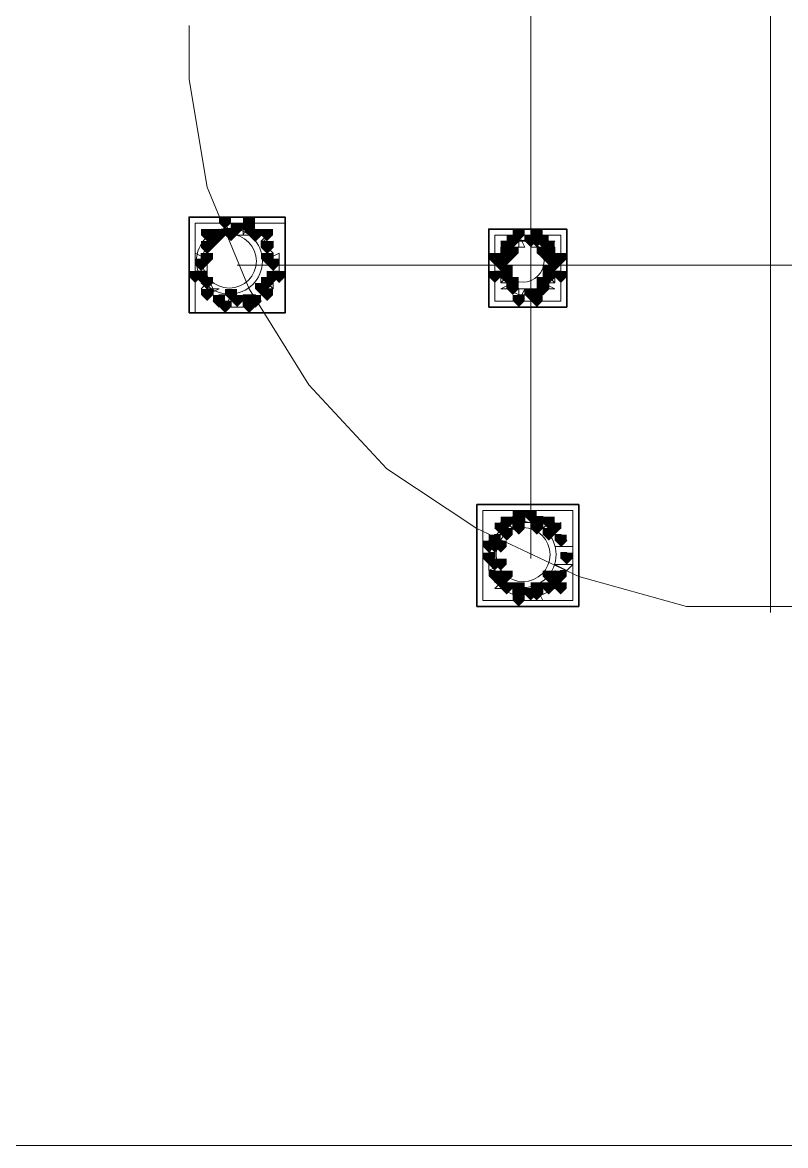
# Model space of a CAD drawing. Header units: millimetres. Extents: x 2315 to 4619, y 1334 to 1897.
# Drawn here: x 3436.38 to 3444.16, y 1530.21 to 1541.67 of the extents above; entities that cross this region are included whole.
import ezdxf

# ---------------------------------------------------------------- set-up
doc = ezdxf.new("R2010")
doc.units = ezdxf.units.MM
for name, color, linetype, true_color in [('PDF_10', 7, 'Continuous', 0x00b85c), ('PDF_AXIS', 7, 'Continuous', 0x00b85c), ('PDF_柱构件', 7, 'Continuous', 0x00b85c), ('PDF_转运站初步方案', 7, 'Continuous', 0x00b85c)]:
    doc.layers.add(name, color=color, linetype=linetype, true_color=true_color)
doc.layers.add('PDF_中心线层', color=1, linetype='Continuous')
doc.layers.add('PDF_粗实线层', color=7, linetype='Continuous')

msp = doc.modelspace()

# ---------------------------------------------------------------- hatches: boundary and pattern name
at = {"layer": 'PDF_10', "transparency": 33554559}
for points in [[(3438.571, 1539.62), (3438.51, 1539.62), (3438.51, 1539.558), (3438.571, 1539.497), (3438.633, 1539.558), (3438.633, 1539.62)], [(3438.571, 1539.62), (3438.51, 1539.62), (3438.51, 1539.558), (3438.571, 1539.497), (3438.633, 1539.558), (3438.633, 1539.62)], [(3438.388, 1539.558), (3438.327, 1539.558), (3438.327, 1539.497), (3438.388, 1539.436), (3438.449, 1539.497), (3438.449, 1539.558)], [(3438.388, 1539.558), (3438.327, 1539.558), (3438.327, 1539.497), (3438.388, 1539.436), (3438.449, 1539.497), (3438.449, 1539.558)], [(3438.388, 1539.558), (3438.327, 1539.558), (3438.327, 1539.497), (3438.388, 1539.436), (3438.449, 1539.497), (3438.449, 1539.558)], [(3438.755, 1539.558), (3438.694, 1539.558), (3438.694, 1539.497), (3438.755, 1539.436), (3438.816, 1539.497), (3438.816, 1539.558)], [(3438.755, 1539.558), (3438.694, 1539.558), (3438.694, 1539.497), (3438.755, 1539.436), (3438.816, 1539.497), (3438.816, 1539.558)], [(3438.755, 1539.558), (3438.694, 1539.558), (3438.694, 1539.497), (3438.755, 1539.436), (3438.816, 1539.497), (3438.816, 1539.558)], [(3441.381, 1539.497), (3441.32, 1539.497), (3441.32, 1539.436), (3441.381, 1539.375), (3441.442, 1539.436), (3441.442, 1539.497)], [(3441.381, 1539.497), (3441.32, 1539.497), (3441.32, 1539.436), (3441.381, 1539.375), (3441.442, 1539.436), (3441.442, 1539.497)], [(3441.564, 1539.497), (3441.503, 1539.497), (3441.503, 1539.436), (3441.564, 1539.375), (3441.625, 1539.436), (3441.625, 1539.497)], [(3441.564, 1539.497), (3441.503, 1539.497), (3441.503, 1539.436), (3441.564, 1539.375), (3441.625, 1539.436), (3441.625, 1539.497)], [(3441.687, 1539.497), (3441.625, 1539.497), (3441.625, 1539.436), (3441.687, 1539.375), (3441.748, 1539.436), (3441.748, 1539.497)], [(3441.687, 1539.497), (3441.625, 1539.497), (3441.625, 1539.436), (3441.687, 1539.375), (3441.748, 1539.436), (3441.748, 1539.497)], [(3438.266, 1539.436), (3438.205, 1539.436), (3438.205, 1539.375), (3438.266, 1539.314), (3438.327, 1539.375), (3438.327, 1539.436)], [(3438.266, 1539.436), (3438.205, 1539.436), (3438.205, 1539.375), (3438.266, 1539.314), (3438.327, 1539.375), (3438.327, 1539.436)], [(3438.877, 1539.436), (3438.816, 1539.436), (3438.816, 1539.375), (3438.877, 1539.314), (3438.938, 1539.375), (3438.938, 1539.436)], [(3438.877, 1539.436), (3438.816, 1539.436), (3438.816, 1539.375), (3438.877, 1539.314), (3438.938, 1539.375), (3438.938, 1539.436)], [(3441.32, 1539.375), (3441.259, 1539.375), (3441.259, 1539.314), (3441.32, 1539.253), (3441.381, 1539.314), (3441.381, 1539.375)], [(3441.32, 1539.375), (3441.259, 1539.375), (3441.259, 1539.314), (3441.32, 1539.253), (3441.381, 1539.314), (3441.381, 1539.375)], [(3441.748, 1539.375), (3441.687, 1539.375), (3441.687, 1539.314), (3441.748, 1539.253), (3441.809, 1539.314), (3441.809, 1539.375)], [(3441.748, 1539.375), (3441.687, 1539.375), (3441.687, 1539.314), (3441.748, 1539.253), (3441.809, 1539.314), (3441.809, 1539.375)], [(3438.205, 1539.253), (3438.144, 1539.253), (3438.144, 1539.192), (3438.205, 1539.131), (3438.266, 1539.192), (3438.266, 1539.253)], [(3438.205, 1539.253), (3438.144, 1539.253), (3438.144, 1539.192), (3438.205, 1539.131), (3438.266, 1539.192), (3438.266, 1539.253)], [(3438.205, 1539.253), (3438.144, 1539.253), (3438.144, 1539.192), (3438.205, 1539.131), (3438.266, 1539.192), (3438.266, 1539.253)], [(3438.938, 1539.253), (3438.877, 1539.253), (3438.877, 1539.192), (3438.938, 1539.131), (3438.999, 1539.192), (3438.999, 1539.253)], [(3438.938, 1539.253), (3438.877, 1539.253), (3438.877, 1539.192), (3438.938, 1539.131), (3438.999, 1539.192), (3438.999, 1539.253)], [(3441.259, 1539.253), (3441.198, 1539.253), (3441.198, 1539.192), (3441.259, 1539.131), (3441.32, 1539.192), (3441.32, 1539.253)], [(3441.259, 1539.253), (3441.198, 1539.253), (3441.198, 1539.192), (3441.259, 1539.131), (3441.32, 1539.192), (3441.32, 1539.253)], [(3441.259, 1539.253), (3441.198, 1539.253), (3441.198, 1539.192), (3441.259, 1539.131), (3441.32, 1539.192), (3441.32, 1539.253)], [(3441.809, 1539.253), (3441.748, 1539.253), (3441.748, 1539.192), (3441.809, 1539.131), (3441.87, 1539.192), (3441.87, 1539.253)], [(3441.809, 1539.253), (3441.748, 1539.253), (3441.748, 1539.192), (3441.809, 1539.131), (3441.87, 1539.192), (3441.87, 1539.253)], [(3441.809, 1539.253), (3441.748, 1539.253), (3441.748, 1539.192), (3441.809, 1539.131), (3441.87, 1539.192), (3441.87, 1539.253)], [(3441.32, 1539.131), (3441.259, 1539.131), (3441.259, 1539.07), (3441.32, 1539.009), (3441.381, 1539.07), (3441.381, 1539.131)], [(3441.32, 1539.131), (3441.259, 1539.131), (3441.259, 1539.07), (3441.32, 1539.009), (3441.381, 1539.07), (3441.381, 1539.131)], [(3441.748, 1539.131), (3441.687, 1539.131), (3441.687, 1539.07), (3441.748, 1539.009), (3441.809, 1539.07), (3441.809, 1539.131)], [(3441.748, 1539.131), (3441.687, 1539.131), (3441.687, 1539.07), (3441.748, 1539.009), (3441.809, 1539.07), (3441.809, 1539.131)], [(3438.266, 1539.07), (3438.205, 1539.07), (3438.205, 1539.009), (3438.266, 1538.948), (3438.327, 1539.009), (3438.327, 1539.07)], [(3438.266, 1539.07), (3438.205, 1539.07), (3438.205, 1539.009), (3438.266, 1538.948), (3438.327, 1539.009), (3438.327, 1539.07)], [(3438.877, 1539.07), (3438.816, 1539.07), (3438.816, 1539.009), (3438.877, 1538.948), (3438.938, 1539.009), (3438.938, 1539.07)], [(3438.877, 1539.07), (3438.816, 1539.07), (3438.816, 1539.009), (3438.877, 1538.948), (3438.938, 1539.009), (3438.938, 1539.07)], [(3441.381, 1539.009), (3441.32, 1539.009), (3441.32, 1538.948), (3441.381, 1538.887), (3441.442, 1538.948), (3441.442, 1539.009)], [(3441.381, 1539.009), (3441.32, 1539.009), (3441.32, 1538.948), (3441.381, 1538.887), (3441.442, 1538.948), (3441.442, 1539.009)], [(3441.381, 1539.009), (3441.32, 1539.009), (3441.32, 1538.948), (3441.381, 1538.887), (3441.442, 1538.948), (3441.442, 1539.009)], [(3441.564, 1538.948), (3441.503, 1538.948), (3441.503, 1538.887), (3441.564, 1538.825), (3441.625, 1538.887), (3441.625, 1538.948)], [(3441.564, 1538.948), (3441.503, 1538.948), (3441.503, 1538.887), (3441.564, 1538.825), (3441.625, 1538.887), (3441.625, 1538.948)], [(3441.687, 1539.009), (3441.625, 1539.009), (3441.625, 1538.948), (3441.687, 1538.887), (3441.748, 1538.948), (3441.748, 1539.009)], [(3441.687, 1539.009), (3441.625, 1539.009), (3441.625, 1538.948), (3441.687, 1538.887), (3441.748, 1538.948), (3441.748, 1539.009)], [(3441.687, 1539.009), (3441.625, 1539.009), (3441.625, 1538.948), (3441.687, 1538.887), (3441.748, 1538.948), (3441.748, 1539.009)], [(3438.388, 1538.887), (3438.327, 1538.887), (3438.327, 1538.825), (3438.388, 1538.764), (3438.449, 1538.825), (3438.449, 1538.887)], [(3438.388, 1538.887), (3438.327, 1538.887), (3438.327, 1538.825), (3438.388, 1538.764), (3438.449, 1538.825), (3438.449, 1538.887)], [(3438.571, 1538.887), (3438.51, 1538.887), (3438.51, 1538.825), (3438.571, 1538.764), (3438.633, 1538.825), (3438.633, 1538.887)], [(3438.571, 1538.887), (3438.51, 1538.887), (3438.51, 1538.825), (3438.571, 1538.764), (3438.633, 1538.825), (3438.633, 1538.887)], [(3438.755, 1538.887), (3438.694, 1538.887), (3438.694, 1538.825), (3438.755, 1538.764), (3438.816, 1538.825), (3438.816, 1538.887)], [(3438.755, 1538.887), (3438.694, 1538.887), (3438.694, 1538.825), (3438.755, 1538.764), (3438.816, 1538.825), (3438.816, 1538.887)], [(3441.32, 1536.627), (3441.259, 1536.627), (3441.259, 1536.565), (3441.32, 1536.504), (3441.381, 1536.565), (3441.381, 1536.627)], [(3441.32, 1536.627), (3441.259, 1536.627), (3441.259, 1536.565), (3441.32, 1536.504), (3441.381, 1536.565), (3441.381, 1536.627)], [(3441.564, 1536.688), (3441.503, 1536.688), (3441.503, 1536.627), (3441.564, 1536.565), (3441.625, 1536.627), (3441.625, 1536.688)], [(3441.564, 1536.688), (3441.503, 1536.688), (3441.503, 1536.627), (3441.564, 1536.565), (3441.625, 1536.627), (3441.625, 1536.688)], [(3441.748, 1536.627), (3441.687, 1536.627), (3441.687, 1536.565), (3441.748, 1536.504), (3441.809, 1536.565), (3441.809, 1536.627)], [(3441.748, 1536.627), (3441.687, 1536.627), (3441.687, 1536.565), (3441.748, 1536.504), (3441.809, 1536.565), (3441.809, 1536.627)], [(3441.198, 1536.443), (3441.137, 1536.443), (3441.137, 1536.382), (3441.198, 1536.321), (3441.259, 1536.382), (3441.259, 1536.443)], [(3441.198, 1536.443), (3441.137, 1536.443), (3441.137, 1536.382), (3441.198, 1536.321), (3441.259, 1536.382), (3441.259, 1536.443)], [(3441.87, 1536.443), (3441.809, 1536.443), (3441.809, 1536.382), (3441.87, 1536.321), (3441.931, 1536.382), (3441.931, 1536.443)], [(3441.87, 1536.443), (3441.809, 1536.443), (3441.809, 1536.382), (3441.87, 1536.321), (3441.931, 1536.382), (3441.931, 1536.443)], [(3441.137, 1536.26), (3441.076, 1536.26), (3441.076, 1536.199), (3441.137, 1536.138), (3441.198, 1536.199), (3441.198, 1536.26)], [(3441.137, 1536.26), (3441.076, 1536.26), (3441.076, 1536.199), (3441.137, 1536.138), (3441.198, 1536.199), (3441.198, 1536.26)], [(3441.931, 1536.26), (3441.87, 1536.26), (3441.87, 1536.199), (3441.931, 1536.138), (3441.992, 1536.199), (3441.992, 1536.26)], [(3441.931, 1536.26), (3441.87, 1536.26), (3441.87, 1536.199), (3441.931, 1536.138), (3441.992, 1536.199), (3441.992, 1536.26)], [(3441.198, 1536.077), (3441.137, 1536.077), (3441.137, 1536.016), (3441.198, 1535.955), (3441.259, 1536.016), (3441.259, 1536.077)], [(3441.198, 1536.077), (3441.137, 1536.077), (3441.137, 1536.016), (3441.198, 1535.955), (3441.259, 1536.016), (3441.259, 1536.077)], [(3441.87, 1536.077), (3441.809, 1536.077), (3441.809, 1536.016), (3441.87, 1535.955), (3441.931, 1536.016), (3441.931, 1536.077)], [(3441.87, 1536.077), (3441.809, 1536.077), (3441.809, 1536.016), (3441.87, 1535.955), (3441.931, 1536.016), (3441.931, 1536.077)], [(3441.32, 1535.955), (3441.259, 1535.955), (3441.259, 1535.894), (3441.32, 1535.832), (3441.381, 1535.894), (3441.381, 1535.955)], [(3441.32, 1535.955), (3441.259, 1535.955), (3441.259, 1535.894), (3441.32, 1535.832), (3441.381, 1535.894), (3441.381, 1535.955)], [(3441.748, 1535.955), (3441.687, 1535.955), (3441.687, 1535.894), (3441.748, 1535.832), (3441.809, 1535.894), (3441.809, 1535.955)], [(3441.748, 1535.955), (3441.687, 1535.955), (3441.687, 1535.894), (3441.748, 1535.832), (3441.809, 1535.894), (3441.809, 1535.955)], [(3441.564, 1535.894), (3441.503, 1535.894), (3441.503, 1535.832), (3441.564, 1535.771), (3441.625, 1535.832), (3441.625, 1535.894)], [(3441.564, 1535.894), (3441.503, 1535.894), (3441.503, 1535.832), (3441.564, 1535.771), (3441.625, 1535.832), (3441.625, 1535.894)]]:
    msp.add_hatch(color=256, dxfattribs=at).paths.add_polyline_path(points)
at = {"layer": 'PDF_柱构件', "transparency": 33554559}
for points in [[(3438.449, 1539.681), (3438.388, 1539.681), (3438.388, 1539.62), (3438.449, 1539.558), (3438.51, 1539.62), (3438.51, 1539.681)], [(3438.694, 1539.681), (3438.633, 1539.681), (3438.633, 1539.62), (3438.694, 1539.558), (3438.755, 1539.62), (3438.755, 1539.681)], [(3438.694, 1539.62), (3438.633, 1539.62), (3438.633, 1539.558), (3438.694, 1539.497), (3438.755, 1539.558), (3438.755, 1539.62)], [(3438.266, 1539.558), (3438.205, 1539.558), (3438.205, 1539.497), (3438.266, 1539.436), (3438.327, 1539.497), (3438.327, 1539.558)], [(3438.327, 1539.497), (3438.266, 1539.497), (3438.266, 1539.436), (3438.327, 1539.375), (3438.388, 1539.436), (3438.388, 1539.497)], [(3438.51, 1539.558), (3438.449, 1539.558), (3438.449, 1539.497), (3438.51, 1539.436), (3438.571, 1539.497), (3438.571, 1539.558)], [(3438.877, 1539.558), (3438.816, 1539.558), (3438.816, 1539.497), (3438.877, 1539.436), (3438.938, 1539.497), (3438.938, 1539.558)], [(3441.442, 1539.558), (3441.381, 1539.558), (3441.381, 1539.497), (3441.442, 1539.436), (3441.503, 1539.497), (3441.503, 1539.558)], [(3441.625, 1539.558), (3441.564, 1539.558), (3441.564, 1539.497), (3441.625, 1539.436), (3441.687, 1539.497), (3441.687, 1539.558)], [(3441.625, 1539.497), (3441.564, 1539.497), (3441.564, 1539.436), (3441.625, 1539.375), (3441.687, 1539.436), (3441.687, 1539.497)], [(3441.32, 1539.436), (3441.259, 1539.436), (3441.259, 1539.375), (3441.32, 1539.314), (3441.381, 1539.375), (3441.381, 1539.436)], [(3441.381, 1539.375), (3441.32, 1539.375), (3441.32, 1539.314), (3441.381, 1539.253), (3441.442, 1539.314), (3441.442, 1539.375)], [(3441.687, 1539.375), (3441.625, 1539.375), (3441.625, 1539.314), (3441.687, 1539.253), (3441.748, 1539.314), (3441.748, 1539.375)], [(3441.748, 1539.436), (3441.687, 1539.436), (3441.687, 1539.375), (3441.748, 1539.314), (3441.809, 1539.375), (3441.809, 1539.436)], [(3438.266, 1539.314), (3438.205, 1539.314), (3438.205, 1539.253), (3438.266, 1539.192), (3438.327, 1539.253), (3438.327, 1539.314)], [(3438.877, 1539.314), (3438.816, 1539.314), (3438.816, 1539.253), (3438.877, 1539.192), (3438.938, 1539.253), (3438.938, 1539.314)], [(3441.198, 1539.314), (3441.137, 1539.314), (3441.137, 1539.253), (3441.198, 1539.192), (3441.259, 1539.253), (3441.259, 1539.314)], [(3441.259, 1539.314), (3441.198, 1539.314), (3441.198, 1539.253), (3441.259, 1539.192), (3441.32, 1539.253), (3441.32, 1539.314)], [(3441.32, 1539.314), (3441.259, 1539.314), (3441.259, 1539.253), (3441.32, 1539.192), (3441.381, 1539.253), (3441.381, 1539.314)], [(3441.748, 1539.314), (3441.687, 1539.314), (3441.687, 1539.253), (3441.748, 1539.192), (3441.809, 1539.253), (3441.809, 1539.314)], [(3441.809, 1539.314), (3441.748, 1539.314), (3441.748, 1539.253), (3441.809, 1539.192), (3441.87, 1539.253), (3441.87, 1539.314)], [(3441.87, 1539.314), (3441.809, 1539.314), (3441.809, 1539.253), (3441.87, 1539.192), (3441.931, 1539.253), (3441.931, 1539.314)], [(3438.144, 1539.131), (3438.083, 1539.131), (3438.083, 1539.07), (3438.144, 1539.009), (3438.205, 1539.07), (3438.205, 1539.131)], [(3438.205, 1539.131), (3438.144, 1539.131), (3438.144, 1539.07), (3438.205, 1539.009), (3438.266, 1539.07), (3438.266, 1539.131)], [(3438.938, 1539.131), (3438.877, 1539.131), (3438.877, 1539.07), (3438.938, 1539.009), (3438.999, 1539.07), (3438.999, 1539.131)], [(3438.999, 1539.131), (3438.938, 1539.131), (3438.938, 1539.07), (3438.999, 1539.009), (3439.06, 1539.07), (3439.06, 1539.131)], [(3441.198, 1539.131), (3441.137, 1539.131), (3441.137, 1539.07), (3441.198, 1539.009), (3441.259, 1539.07), (3441.259, 1539.131)], [(3441.32, 1539.192), (3441.259, 1539.192), (3441.259, 1539.131), (3441.32, 1539.07), (3441.381, 1539.131), (3441.381, 1539.192)], [(3441.748, 1539.192), (3441.687, 1539.192), (3441.687, 1539.131), (3441.748, 1539.07), (3441.809, 1539.131), (3441.809, 1539.192)], [(3441.87, 1539.131), (3441.809, 1539.131), (3441.809, 1539.07), (3441.87, 1539.009), (3441.931, 1539.07), (3441.931, 1539.131)], [(3441.381, 1539.07), (3441.32, 1539.07), (3441.32, 1539.009), (3441.381, 1538.948), (3441.442, 1539.009), (3441.442, 1539.07)], [(3441.687, 1539.07), (3441.625, 1539.07), (3441.625, 1539.009), (3441.687, 1538.948), (3441.748, 1539.009), (3441.748, 1539.07)], [(3438.266, 1538.948), (3438.205, 1538.948), (3438.205, 1538.887), (3438.266, 1538.825), (3438.327, 1538.887), (3438.327, 1538.948)], [(3438.51, 1538.948), (3438.449, 1538.948), (3438.449, 1538.887), (3438.51, 1538.825), (3438.571, 1538.887), (3438.571, 1538.948)], [(3438.816, 1539.009), (3438.755, 1539.009), (3438.755, 1538.948), (3438.816, 1538.887), (3438.877, 1538.948), (3438.877, 1539.009)], [(3438.877, 1538.948), (3438.816, 1538.948), (3438.816, 1538.887), (3438.877, 1538.825), (3438.938, 1538.887), (3438.938, 1538.948)], [(3441.625, 1538.948), (3441.564, 1538.948), (3441.564, 1538.887), (3441.625, 1538.825), (3441.687, 1538.887), (3441.687, 1538.948)], [(3438.449, 1538.825), (3438.388, 1538.825), (3438.388, 1538.764), (3438.449, 1538.703), (3438.51, 1538.764), (3438.51, 1538.825)], [(3438.694, 1538.887), (3438.633, 1538.887), (3438.633, 1538.825), (3438.694, 1538.764), (3438.755, 1538.825), (3438.755, 1538.887)], [(3438.694, 1538.825), (3438.633, 1538.825), (3438.633, 1538.764), (3438.694, 1538.703), (3438.755, 1538.764), (3438.755, 1538.825)], [(3441.442, 1538.887), (3441.381, 1538.887), (3441.381, 1538.825), (3441.442, 1538.764), (3441.503, 1538.825), (3441.503, 1538.887)], [(3441.625, 1538.887), (3441.564, 1538.887), (3441.564, 1538.825), (3441.625, 1538.764), (3441.687, 1538.825), (3441.687, 1538.887)], [(3441.442, 1536.688), (3441.381, 1536.688), (3441.381, 1536.627), (3441.442, 1536.565), (3441.503, 1536.627), (3441.503, 1536.688)], [(3441.442, 1536.627), (3441.381, 1536.627), (3441.381, 1536.565), (3441.442, 1536.504), (3441.503, 1536.565), (3441.503, 1536.627)], [(3441.625, 1536.627), (3441.564, 1536.627), (3441.564, 1536.565), (3441.625, 1536.504), (3441.687, 1536.565), (3441.687, 1536.627)], [(3441.259, 1536.565), (3441.198, 1536.565), (3441.198, 1536.504), (3441.259, 1536.443), (3441.32, 1536.504), (3441.32, 1536.565)], [(3441.32, 1536.504), (3441.259, 1536.504), (3441.259, 1536.443), (3441.32, 1536.382), (3441.381, 1536.443), (3441.381, 1536.504)], [(3441.442, 1536.565), (3441.381, 1536.565), (3441.381, 1536.504), (3441.442, 1536.443), (3441.503, 1536.504), (3441.503, 1536.565)], [(3441.625, 1536.565), (3441.564, 1536.565), (3441.564, 1536.504), (3441.625, 1536.443), (3441.687, 1536.504), (3441.687, 1536.565)], [(3441.748, 1536.504), (3441.687, 1536.504), (3441.687, 1536.443), (3441.748, 1536.382), (3441.809, 1536.443), (3441.809, 1536.504)], [(3441.809, 1536.565), (3441.748, 1536.565), (3441.748, 1536.504), (3441.809, 1536.443), (3441.87, 1536.504), (3441.87, 1536.565)], [(3441.137, 1536.382), (3441.076, 1536.382), (3441.076, 1536.321), (3441.137, 1536.26), (3441.198, 1536.321), (3441.198, 1536.382)], [(3441.198, 1536.382), (3441.137, 1536.382), (3441.137, 1536.321), (3441.198, 1536.26), (3441.259, 1536.321), (3441.259, 1536.382)], [(3441.259, 1536.382), (3441.198, 1536.382), (3441.198, 1536.321), (3441.259, 1536.26), (3441.32, 1536.321), (3441.32, 1536.382)], [(3441.198, 1536.199), (3441.137, 1536.199), (3441.137, 1536.138), (3441.198, 1536.077), (3441.259, 1536.138), (3441.259, 1536.199)], [(3441.259, 1536.199), (3441.198, 1536.199), (3441.198, 1536.138), (3441.259, 1536.077), (3441.32, 1536.138), (3441.32, 1536.199)], [(3441.32, 1536.077), (3441.259, 1536.077), (3441.259, 1536.016), (3441.32, 1535.955), (3441.381, 1536.016), (3441.381, 1536.077)], [(3441.748, 1536.077), (3441.687, 1536.077), (3441.687, 1536.016), (3441.748, 1535.955), (3441.809, 1536.016), (3441.809, 1536.077)], [(3441.259, 1536.016), (3441.198, 1536.016), (3441.198, 1535.955), (3441.259, 1535.894), (3441.32, 1535.955), (3441.32, 1536.016)], [(3441.442, 1535.955), (3441.381, 1535.955), (3441.381, 1535.894), (3441.442, 1535.832), (3441.503, 1535.894), (3441.503, 1535.955)], [(3441.625, 1535.955), (3441.564, 1535.955), (3441.564, 1535.894), (3441.625, 1535.832), (3441.687, 1535.894), (3441.687, 1535.955)], [(3441.809, 1536.016), (3441.748, 1536.016), (3441.748, 1535.955), (3441.809, 1535.894), (3441.87, 1535.955), (3441.87, 1536.016)], [(3441.87, 1535.955), (3441.809, 1535.955), (3441.809, 1535.894), (3441.87, 1535.832), (3441.931, 1535.894), (3441.931, 1535.955)], [(3441.442, 1535.894), (3441.381, 1535.894), (3441.381, 1535.832), (3441.442, 1535.771), (3441.503, 1535.832), (3441.503, 1535.894)], [(3441.442, 1535.832), (3441.381, 1535.832), (3441.381, 1535.771), (3441.442, 1535.71), (3441.503, 1535.771), (3441.503, 1535.832)], [(3441.625, 1535.894), (3441.564, 1535.894), (3441.564, 1535.832), (3441.625, 1535.771), (3441.687, 1535.832), (3441.687, 1535.894)]]:
    msp.add_hatch(color=256, dxfattribs=at).paths.add_polyline_path(points)
at = {"layer": 'PDF_转运站初步方案', "transparency": 33554559}
for points in [[(3438.571, 1539.62), (3438.51, 1539.62), (3438.51, 1539.558), (3438.571, 1539.497), (3438.633, 1539.558), (3438.633, 1539.62)], [(3438.571, 1539.62), (3438.51, 1539.62), (3438.51, 1539.558), (3438.571, 1539.497), (3438.633, 1539.558), (3438.633, 1539.62)], [(3438.388, 1539.558), (3438.327, 1539.558), (3438.327, 1539.497), (3438.388, 1539.436), (3438.449, 1539.497), (3438.449, 1539.558)], [(3438.388, 1539.558), (3438.327, 1539.558), (3438.327, 1539.497), (3438.388, 1539.436), (3438.449, 1539.497), (3438.449, 1539.558)], [(3438.755, 1539.558), (3438.694, 1539.558), (3438.694, 1539.497), (3438.755, 1539.436), (3438.816, 1539.497), (3438.816, 1539.558)], [(3438.755, 1539.558), (3438.694, 1539.558), (3438.694, 1539.497), (3438.755, 1539.436), (3438.816, 1539.497), (3438.816, 1539.558)], [(3441.381, 1539.497), (3441.32, 1539.497), (3441.32, 1539.436), (3441.381, 1539.375), (3441.442, 1539.436), (3441.442, 1539.497)], [(3441.381, 1539.497), (3441.32, 1539.497), (3441.32, 1539.436), (3441.381, 1539.375), (3441.442, 1539.436), (3441.442, 1539.497)], [(3441.564, 1539.497), (3441.503, 1539.497), (3441.503, 1539.436), (3441.564, 1539.375), (3441.625, 1539.436), (3441.625, 1539.497)], [(3441.564, 1539.497), (3441.503, 1539.497), (3441.503, 1539.436), (3441.564, 1539.375), (3441.625, 1539.436), (3441.625, 1539.497)], [(3441.687, 1539.497), (3441.625, 1539.497), (3441.625, 1539.436), (3441.687, 1539.375), (3441.748, 1539.436), (3441.748, 1539.497)], [(3441.687, 1539.497), (3441.625, 1539.497), (3441.625, 1539.436), (3441.687, 1539.375), (3441.748, 1539.436), (3441.748, 1539.497)], [(3438.266, 1539.436), (3438.205, 1539.436), (3438.205, 1539.375), (3438.266, 1539.314), (3438.327, 1539.375), (3438.327, 1539.436)], [(3438.266, 1539.436), (3438.205, 1539.436), (3438.205, 1539.375), (3438.266, 1539.314), (3438.327, 1539.375), (3438.327, 1539.436)], [(3438.877, 1539.436), (3438.816, 1539.436), (3438.816, 1539.375), (3438.877, 1539.314), (3438.938, 1539.375), (3438.938, 1539.436)], [(3438.877, 1539.436), (3438.816, 1539.436), (3438.816, 1539.375), (3438.877, 1539.314), (3438.938, 1539.375), (3438.938, 1539.436)], [(3441.32, 1539.375), (3441.259, 1539.375), (3441.259, 1539.314), (3441.32, 1539.253), (3441.381, 1539.314), (3441.381, 1539.375)], [(3441.32, 1539.375), (3441.259, 1539.375), (3441.259, 1539.314), (3441.32, 1539.253), (3441.381, 1539.314), (3441.381, 1539.375)], [(3441.748, 1539.375), (3441.687, 1539.375), (3441.687, 1539.314), (3441.748, 1539.253), (3441.809, 1539.314), (3441.809, 1539.375)], [(3441.748, 1539.375), (3441.687, 1539.375), (3441.687, 1539.314), (3441.748, 1539.253), (3441.809, 1539.314), (3441.809, 1539.375)], [(3438.205, 1539.253), (3438.144, 1539.253), (3438.144, 1539.192), (3438.205, 1539.131), (3438.266, 1539.192), (3438.266, 1539.253)], [(3438.205, 1539.253), (3438.144, 1539.253), (3438.144, 1539.192), (3438.205, 1539.131), (3438.266, 1539.192), (3438.266, 1539.253)], [(3438.938, 1539.253), (3438.877, 1539.253), (3438.877, 1539.192), (3438.938, 1539.131), (3438.999, 1539.192), (3438.999, 1539.253)], [(3438.938, 1539.253), (3438.877, 1539.253), (3438.877, 1539.192), (3438.938, 1539.131), (3438.999, 1539.192), (3438.999, 1539.253)], [(3441.259, 1539.253), (3441.198, 1539.253), (3441.198, 1539.192), (3441.259, 1539.131), (3441.32, 1539.192), (3441.32, 1539.253)], [(3441.259, 1539.253), (3441.198, 1539.253), (3441.198, 1539.192), (3441.259, 1539.131), (3441.32, 1539.192), (3441.32, 1539.253)], [(3441.809, 1539.253), (3441.748, 1539.253), (3441.748, 1539.192), (3441.809, 1539.131), (3441.87, 1539.192), (3441.87, 1539.253)], [(3441.809, 1539.253), (3441.748, 1539.253), (3441.748, 1539.192), (3441.809, 1539.131), (3441.87, 1539.192), (3441.87, 1539.253)], [(3441.32, 1539.131), (3441.259, 1539.131), (3441.259, 1539.07), (3441.32, 1539.009), (3441.381, 1539.07), (3441.381, 1539.131)], [(3441.32, 1539.131), (3441.259, 1539.131), (3441.259, 1539.07), (3441.32, 1539.009), (3441.381, 1539.07), (3441.381, 1539.131)], [(3441.748, 1539.131), (3441.687, 1539.131), (3441.687, 1539.07), (3441.748, 1539.009), (3441.809, 1539.07), (3441.809, 1539.131)], [(3441.748, 1539.131), (3441.687, 1539.131), (3441.687, 1539.07), (3441.748, 1539.009), (3441.809, 1539.07), (3441.809, 1539.131)], [(3438.266, 1539.07), (3438.205, 1539.07), (3438.205, 1539.009), (3438.266, 1538.948), (3438.327, 1539.009), (3438.327, 1539.07)], [(3438.266, 1539.07), (3438.205, 1539.07), (3438.205, 1539.009), (3438.266, 1538.948), (3438.327, 1539.009), (3438.327, 1539.07)], [(3438.877, 1539.07), (3438.816, 1539.07), (3438.816, 1539.009), (3438.877, 1538.948), (3438.938, 1539.009), (3438.938, 1539.07)], [(3438.877, 1539.07), (3438.816, 1539.07), (3438.816, 1539.009), (3438.877, 1538.948), (3438.938, 1539.009), (3438.938, 1539.07)], [(3441.381, 1539.009), (3441.32, 1539.009), (3441.32, 1538.948), (3441.381, 1538.887), (3441.442, 1538.948), (3441.442, 1539.009)], [(3441.381, 1539.009), (3441.32, 1539.009), (3441.32, 1538.948), (3441.381, 1538.887), (3441.442, 1538.948), (3441.442, 1539.009)], [(3441.564, 1538.948), (3441.503, 1538.948), (3441.503, 1538.887), (3441.564, 1538.825), (3441.625, 1538.887), (3441.625, 1538.948)], [(3441.564, 1538.948), (3441.503, 1538.948), (3441.503, 1538.887), (3441.564, 1538.825), (3441.625, 1538.887), (3441.625, 1538.948)], [(3441.687, 1539.009), (3441.625, 1539.009), (3441.625, 1538.948), (3441.687, 1538.887), (3441.748, 1538.948), (3441.748, 1539.009)], [(3441.687, 1539.009), (3441.625, 1539.009), (3441.625, 1538.948), (3441.687, 1538.887), (3441.748, 1538.948), (3441.748, 1539.009)], [(3438.388, 1538.887), (3438.327, 1538.887), (3438.327, 1538.825), (3438.388, 1538.764), (3438.449, 1538.825), (3438.449, 1538.887)], [(3438.388, 1538.887), (3438.327, 1538.887), (3438.327, 1538.825), (3438.388, 1538.764), (3438.449, 1538.825), (3438.449, 1538.887)], [(3438.571, 1538.887), (3438.51, 1538.887), (3438.51, 1538.825), (3438.571, 1538.764), (3438.633, 1538.825), (3438.633, 1538.887)], [(3438.571, 1538.887), (3438.51, 1538.887), (3438.51, 1538.825), (3438.571, 1538.764), (3438.633, 1538.825), (3438.633, 1538.887)], [(3438.755, 1538.887), (3438.694, 1538.887), (3438.694, 1538.825), (3438.755, 1538.764), (3438.816, 1538.825), (3438.816, 1538.887)], [(3438.755, 1538.887), (3438.694, 1538.887), (3438.694, 1538.825), (3438.755, 1538.764), (3438.816, 1538.825), (3438.816, 1538.887)], [(3441.32, 1536.627), (3441.259, 1536.627), (3441.259, 1536.565), (3441.32, 1536.504), (3441.381, 1536.565), (3441.381, 1536.627)], [(3441.32, 1536.627), (3441.259, 1536.627), (3441.259, 1536.565), (3441.32, 1536.504), (3441.381, 1536.565), (3441.381, 1536.627)], [(3441.564, 1536.688), (3441.503, 1536.688), (3441.503, 1536.627), (3441.564, 1536.565), (3441.625, 1536.627), (3441.625, 1536.688)], [(3441.564, 1536.688), (3441.503, 1536.688), (3441.503, 1536.627), (3441.564, 1536.565), (3441.625, 1536.627), (3441.625, 1536.688)], [(3441.748, 1536.627), (3441.687, 1536.627), (3441.687, 1536.565), (3441.748, 1536.504), (3441.809, 1536.565), (3441.809, 1536.627)], [(3441.748, 1536.627), (3441.687, 1536.627), (3441.687, 1536.565), (3441.748, 1536.504), (3441.809, 1536.565), (3441.809, 1536.627)], [(3441.198, 1536.443), (3441.137, 1536.443), (3441.137, 1536.382), (3441.198, 1536.321), (3441.259, 1536.382), (3441.259, 1536.443)], [(3441.198, 1536.443), (3441.137, 1536.443), (3441.137, 1536.382), (3441.198, 1536.321), (3441.259, 1536.382), (3441.259, 1536.443)], [(3441.87, 1536.443), (3441.809, 1536.443), (3441.809, 1536.382), (3441.87, 1536.321), (3441.931, 1536.382), (3441.931, 1536.443)], [(3441.87, 1536.443), (3441.809, 1536.443), (3441.809, 1536.382), (3441.87, 1536.321), (3441.931, 1536.382), (3441.931, 1536.443)], [(3441.137, 1536.26), (3441.076, 1536.26), (3441.076, 1536.199), (3441.137, 1536.138), (3441.198, 1536.199), (3441.198, 1536.26)], [(3441.137, 1536.26), (3441.076, 1536.26), (3441.076, 1536.199), (3441.137, 1536.138), (3441.198, 1536.199), (3441.198, 1536.26)], [(3441.931, 1536.26), (3441.87, 1536.26), (3441.87, 1536.199), (3441.931, 1536.138), (3441.992, 1536.199), (3441.992, 1536.26)], [(3441.931, 1536.26), (3441.87, 1536.26), (3441.87, 1536.199), (3441.931, 1536.138), (3441.992, 1536.199), (3441.992, 1536.26)], [(3441.198, 1536.077), (3441.137, 1536.077), (3441.137, 1536.016), (3441.198, 1535.955), (3441.259, 1536.016), (3441.259, 1536.077)], [(3441.198, 1536.077), (3441.137, 1536.077), (3441.137, 1536.016), (3441.198, 1535.955), (3441.259, 1536.016), (3441.259, 1536.077)], [(3441.87, 1536.077), (3441.809, 1536.077), (3441.809, 1536.016), (3441.87, 1535.955), (3441.931, 1536.016), (3441.931, 1536.077)], [(3441.87, 1536.077), (3441.809, 1536.077), (3441.809, 1536.016), (3441.87, 1535.955), (3441.931, 1536.016), (3441.931, 1536.077)], [(3441.32, 1535.955), (3441.259, 1535.955), (3441.259, 1535.894), (3441.32, 1535.832), (3441.381, 1535.894), (3441.381, 1535.955)], [(3441.32, 1535.955), (3441.259, 1535.955), (3441.259, 1535.894), (3441.32, 1535.832), (3441.381, 1535.894), (3441.381, 1535.955)], [(3441.748, 1535.955), (3441.687, 1535.955), (3441.687, 1535.894), (3441.748, 1535.832), (3441.809, 1535.894), (3441.809, 1535.955)], [(3441.748, 1535.955), (3441.687, 1535.955), (3441.687, 1535.894), (3441.748, 1535.832), (3441.809, 1535.894), (3441.809, 1535.955)], [(3441.564, 1535.894), (3441.503, 1535.894), (3441.503, 1535.832), (3441.564, 1535.771), (3441.625, 1535.832), (3441.625, 1535.894)], [(3441.564, 1535.894), (3441.503, 1535.894), (3441.503, 1535.832), (3441.564, 1535.771), (3441.625, 1535.832), (3441.625, 1535.894)]]:
    msp.add_hatch(color=256, dxfattribs=at).paths.add_polyline_path(points)

# ---------------------------------------------------------------- linework, layer by layer
at = {"layer": 'PDF_10', "lineweight": 18}
for points in [[(3438.449, 1539.497), (3438.388, 1539.497)], [(3438.633, 1539.558), (3438.571, 1539.558), (3438.571, 1539.497)], [(3438.816, 1539.497), (3438.755, 1539.497)], [(3441.564, 1539.497), (3441.564, 1539.436), (3441.503, 1539.436)], [(3438.205, 1539.375), (3438.266, 1539.375), (3438.266, 1539.314)], [(3438.938, 1539.314), (3438.877, 1539.375), (3438.938, 1539.375)], [(3441.32, 1539.375), (3441.259, 1539.253)], [(3441.442, 1539.436), (3441.381, 1539.375), (3441.381, 1539.436)], [(3441.687, 1539.436), (3441.687, 1539.375), (3441.625, 1539.436)], [(3441.809, 1539.253), (3441.748, 1539.375)], [(3441.32, 1539.314), (3441.259, 1539.314)], [(3441.748, 1539.314), (3441.809, 1539.314)], [(3438.205, 1539.192), (3438.205, 1539.131)], [(3438.938, 1539.131), (3438.938, 1539.192), (3438.999, 1539.192)], [(3441.259, 1539.192), (3441.259, 1539.131)], [(3441.809, 1539.131), (3441.809, 1539.192)], [(3441.259, 1539.07), (3441.32, 1539.009)], [(3441.32, 1539.07), (3441.259, 1539.009)], [(3441.748, 1539.009), (3441.809, 1539.07)], [(3441.748, 1539.07), (3441.809, 1539.009)], [(3438.205, 1538.948), (3438.266, 1539.009), (3438.266, 1538.948)], [(3438.877, 1538.948), (3438.938, 1539.009)], [(3438.877, 1539.009), (3438.938, 1538.948)], [(3441.381, 1538.948), (3441.442, 1538.948)], [(3441.503, 1538.887), (3441.564, 1538.887), (3441.564, 1538.948)], [(3441.625, 1538.948), (3441.687, 1538.948)], [(3438.388, 1538.825), (3438.388, 1538.887), (3438.449, 1538.825)], [(3438.571, 1538.764), (3438.571, 1538.825), (3438.633, 1538.825)], [(3438.755, 1538.887), (3438.755, 1538.825), (3438.816, 1538.887)], [(3441.503, 1536.627), (3441.564, 1536.627), (3441.564, 1536.565)], [(3441.32, 1536.504), (3441.381, 1536.565)], [(3441.381, 1536.504), (3441.32, 1536.565)], [(3441.687, 1536.565), (3441.748, 1536.504)], [(3441.687, 1536.504), (3441.748, 1536.565)], [(3441.198, 1536.382), (3441.259, 1536.443)], [(3441.259, 1536.382), (3441.198, 1536.443)], [(3441.809, 1536.382), (3441.87, 1536.443), (3441.87, 1536.382)], [(3441.198, 1536.199), (3441.137, 1536.199), (3441.137, 1536.26)], [(3441.931, 1536.26), (3441.931, 1536.199), (3441.87, 1536.199)], [(3441.259, 1536.016), (3441.198, 1536.077)], [(3441.259, 1536.077), (3441.198, 1536.016)], [(3441.87, 1536.077), (3441.87, 1536.016), (3441.809, 1536.077)], [(3441.32, 1535.894), (3441.381, 1535.894), (3441.32, 1535.894)], [(3441.564, 1535.894), (3441.564, 1535.832), (3441.503, 1535.832)], [(3441.748, 1535.894), (3441.687, 1535.894), (3441.748, 1535.894)]]:
    msp.add_lwpolyline(points, dxfattribs=at)
at = {"layer": 'PDF_AXIS', "lineweight": 18}
for points in [[(3438.144, 1538.703), (3438.144, 1539.62), (3439.06, 1539.62), (3439.06, 1538.703)], [(3441.198, 1538.825), (3441.198, 1539.497), (3441.87, 1539.497), (3441.87, 1538.825)], [(3441.992, 1535.771), (3441.992, 1536.688), (3441.076, 1536.688), (3441.076, 1535.771)]]:
    msp.add_lwpolyline(points, close=True, dxfattribs=at)
at = {"layer": 'PDF_中心线层', "color": 112, "lineweight": 18, "true_color": 0x00b85c}
msp.add_lwpolyline([(3444.008, 1535.649), (3444.008, 1547.682)], close=True, dxfattribs=at)
for points in [[(3441.564, 1547.133), (3441.564, 1536.199)], [(3438.083, 1541.635), (3438.083, 1541.085), (3438.266, 1539.986), (3438.694, 1538.948), (3439.304, 1537.97), (3440.098, 1537.115), (3441.015, 1536.504), (3442.053, 1536.016), (3443.153, 1535.71), (3444.313, 1535.71), (3445.474, 1535.832), (3446.512, 1536.199), (3447.062, 1536.504)], [(3438.571, 1539.192), (3449.505, 1539.192)]]:
    msp.add_lwpolyline(points, dxfattribs=at)
at = {"layer": 'PDF_柱构件', "lineweight": 18}
for points in [[(3438.449, 1539.62), (3438.51, 1539.497)], [(3438.633, 1539.497), (3438.51, 1539.497), (3438.51, 1539.62), (3438.633, 1539.62)], [(3438.694, 1539.62), (3438.694, 1539.497), (3438.633, 1539.497)], [(3438.266, 1539.497), (3438.388, 1539.436), (3438.327, 1539.375)], [(3438.449, 1539.497), (3438.388, 1539.436), (3438.327, 1539.497), (3438.388, 1539.558)], [(3438.755, 1539.436), (3438.694, 1539.497), (3438.755, 1539.558), (3438.816, 1539.497)], [(3438.877, 1539.497), (3438.816, 1539.375), (3438.816, 1539.436)], [(3441.442, 1539.375), (3441.381, 1539.375), (3441.32, 1539.436), (3441.442, 1539.497)], [(3441.442, 1539.497), (3441.503, 1539.375), (3441.442, 1539.375)], [(3441.564, 1539.436), (3441.503, 1539.436), (3441.503, 1539.497), (3441.564, 1539.497)], [(3441.625, 1539.497), (3441.625, 1539.375), (3441.564, 1539.375)], [(3441.687, 1539.375), (3441.625, 1539.375), (3441.687, 1539.497), (3441.748, 1539.436)], [(3438.327, 1539.375), (3438.266, 1539.314), (3438.205, 1539.375), (3438.266, 1539.436)], [(3438.877, 1539.314), (3438.816, 1539.375), (3438.938, 1539.436), (3438.938, 1539.375)], [(3441.32, 1539.436), (3441.381, 1539.314), (3441.259, 1539.436)], [(3441.381, 1539.314), (3441.32, 1539.253), (3441.259, 1539.314), (3441.259, 1539.375)], [(3441.809, 1539.436), (3441.687, 1539.314), (3441.748, 1539.436)], [(3441.748, 1539.253), (3441.687, 1539.314), (3441.809, 1539.375), (3441.809, 1539.314)], [(3438.144, 1539.314), (3438.266, 1539.253), (3438.144, 1539.253)], [(3438.266, 1539.253), (3438.266, 1539.131), (3438.144, 1539.131), (3438.144, 1539.253)], [(3438.999, 1539.253), (3438.877, 1539.253), (3438.999, 1539.314)], [(3438.938, 1539.131), (3438.938, 1539.253), (3438.999, 1539.253), (3438.999, 1539.131)], [(3441.198, 1539.253), (3441.32, 1539.253)], [(3441.32, 1539.253), (3441.32, 1539.131), (3441.198, 1539.131), (3441.198, 1539.253)], [(3441.87, 1539.253), (3441.748, 1539.253)], [(3441.748, 1539.131), (3441.748, 1539.253), (3441.87, 1539.253), (3441.87, 1539.131)], [(3438.144, 1539.07), (3438.266, 1539.131), (3438.266, 1539.07)], [(3438.999, 1539.07), (3438.877, 1539.07), (3438.877, 1539.131)], [(3441.198, 1539.07), (3441.32, 1539.131)], [(3441.32, 1539.131), (3441.381, 1539.009), (3441.259, 1539.009), (3441.259, 1539.07)], [(3441.687, 1539.009), (3441.748, 1539.131), (3441.809, 1539.07), (3441.809, 1539.009)], [(3441.87, 1539.07), (3441.748, 1539.131)], [(3438.266, 1539.07), (3438.327, 1538.948), (3438.266, 1538.948), (3438.205, 1539.009)], [(3438.816, 1538.948), (3438.877, 1539.07), (3438.938, 1539.009), (3438.938, 1538.948)], [(3438.266, 1538.887), (3438.327, 1538.948), (3438.388, 1538.948)], [(3438.877, 1538.887), (3438.816, 1538.948)], [(3441.259, 1538.948), (3441.381, 1539.009), (3441.32, 1538.948)], [(3441.381, 1539.009), (3441.442, 1538.948), (3441.442, 1538.887), (3441.32, 1538.948)], [(3441.442, 1538.825), (3441.442, 1538.948), (3441.503, 1538.948)], [(3441.503, 1538.948), (3441.564, 1538.948), (3441.564, 1538.887), (3441.503, 1538.887)], [(3441.625, 1538.825), (3441.564, 1538.948), (3441.625, 1538.948)], [(3441.625, 1538.948), (3441.687, 1539.009), (3441.748, 1538.948), (3441.687, 1538.887)], [(3438.388, 1538.887), (3438.449, 1538.887), (3438.388, 1538.764), (3438.327, 1538.825)], [(3438.449, 1538.764), (3438.51, 1538.887)], [(3438.51, 1538.825), (3438.633, 1538.825), (3438.633, 1538.764), (3438.51, 1538.764)], [(3438.694, 1538.764), (3438.633, 1538.887), (3438.694, 1538.887)], [(3438.694, 1538.887), (3438.755, 1538.887), (3438.816, 1538.825), (3438.755, 1538.764)], [(3441.32, 1536.504), (3441.381, 1536.504), (3441.381, 1536.627), (3441.259, 1536.565)], [(3441.442, 1536.627), (3441.442, 1536.504)], [(3441.503, 1536.565), (3441.564, 1536.565), (3441.564, 1536.627), (3441.503, 1536.627)], [(3441.625, 1536.627), (3441.625, 1536.504), (3441.687, 1536.627)], [(3441.687, 1536.504), (3441.748, 1536.504), (3441.809, 1536.565), (3441.687, 1536.627)], [(3441.198, 1536.504), (3441.32, 1536.443), (3441.259, 1536.565)], [(3441.87, 1536.565), (3441.748, 1536.443), (3441.87, 1536.504)], [(3441.198, 1536.321), (3441.259, 1536.443), (3441.198, 1536.443), (3441.137, 1536.382)], [(3441.809, 1536.443), (3441.87, 1536.321), (3441.931, 1536.382), (3441.87, 1536.443)], [(3441.137, 1536.321), (3441.259, 1536.321)], [(3441.198, 1536.199), (3441.198, 1536.26), (3441.137, 1536.26), (3441.137, 1536.199)], [(3441.87, 1536.26), (3441.87, 1536.199), (3441.931, 1536.199), (3441.931, 1536.26)], [(3441.137, 1536.077), (3441.259, 1536.138), (3441.137, 1536.138)], [(3441.259, 1536.016), (3441.198, 1536.077), (3441.137, 1536.077), (3441.198, 1535.955)], [(3441.992, 1536.138), (3441.87, 1536.138), (3441.809, 1536.138), (3441.931, 1536.077)], [(3441.87, 1536.077), (3441.809, 1536.016), (3441.87, 1535.955), (3441.931, 1536.077)], [(3441.259, 1535.894), (3441.32, 1536.016), (3441.198, 1535.894)], [(3441.381, 1535.894), (3441.32, 1535.955), (3441.259, 1535.894), (3441.381, 1535.832)], [(3441.748, 1535.955), (3441.687, 1535.894), (3441.687, 1535.832), (3441.809, 1535.894)], [(3441.87, 1535.894), (3441.748, 1536.016)], [(3441.442, 1535.771), (3441.442, 1535.894)], [(3441.564, 1535.894), (3441.503, 1535.894), (3441.503, 1535.832), (3441.564, 1535.832)], [(3441.687, 1535.771), (3441.625, 1535.894), (3441.625, 1535.771)]]:
    msp.add_lwpolyline(points, close=True, dxfattribs=at)
for points in [[(3438.51, 1539.558), (3438.449, 1539.558)], [(3438.877, 1539.436), (3438.816, 1539.436)], [(3441.503, 1539.436), (3441.442, 1539.436)], [(3438.205, 1539.314), (3438.205, 1539.253)], [(3438.938, 1539.253), (3438.938, 1539.314)], [(3441.259, 1539.131), (3441.259, 1539.07)], [(3441.809, 1539.07), (3441.809, 1539.131)], [(3438.327, 1538.948), (3438.327, 1538.887)], [(3438.816, 1538.887), (3438.877, 1538.948)], [(3441.32, 1539.009), (3441.32, 1538.948)], [(3441.748, 1538.948), (3441.687, 1539.009), (3441.809, 1538.948), (3441.748, 1538.948), (3441.748, 1539.009)], [(3438.449, 1538.825), (3438.51, 1538.825)], [(3441.442, 1538.887), (3441.503, 1538.887)], [(3441.931, 1536.321), (3441.809, 1536.321), (3441.87, 1536.321), (3441.992, 1536.321), (3441.931, 1536.321), (3441.87, 1536.321)], [(3441.931, 1536.138), (3441.87, 1536.138)]]:
    msp.add_lwpolyline(points, dxfattribs=at)
at = {"layer": 'PDF_粗实线层', "color": 112, "lineweight": 35, "true_color": 0x00b85c}
for points in [[(3438.083, 1538.703), (3438.083, 1539.681), (3439.06, 1539.681), (3439.06, 1538.703)], [(3441.137, 1538.764), (3441.931, 1538.764), (3441.931, 1539.558), (3441.137, 1539.558)], [(3442.053, 1535.71), (3442.053, 1536.749), (3441.015, 1536.749), (3441.015, 1535.71)]]:
    msp.add_lwpolyline(points, close=True, dxfattribs=at)
at = {"layer": 'PDF_转运站初步方案', "color": 142, "lineweight": 5, "true_color": 0x00a5dd}
msp.add_lwpolyline([(3419.942, 1530.213), (4209.904, 1530.213)], dxfattribs=at)
at = {"layer": 'PDF_转运站初步方案', "lineweight": 18}
for centre, radius in [((3438.493, 1539.232), 0.336), ((3438.493, 1539.232), 0.275), ((3441.486, 1539.232), 0.214), ((3441.486, 1539.232), 0.214), ((3441.486, 1536.239), 0.336), ((3441.486, 1536.239), 0.275)]:
    msp.add_circle(centre, radius, dxfattribs=at)

doc.saveas('drawing.dxf')
